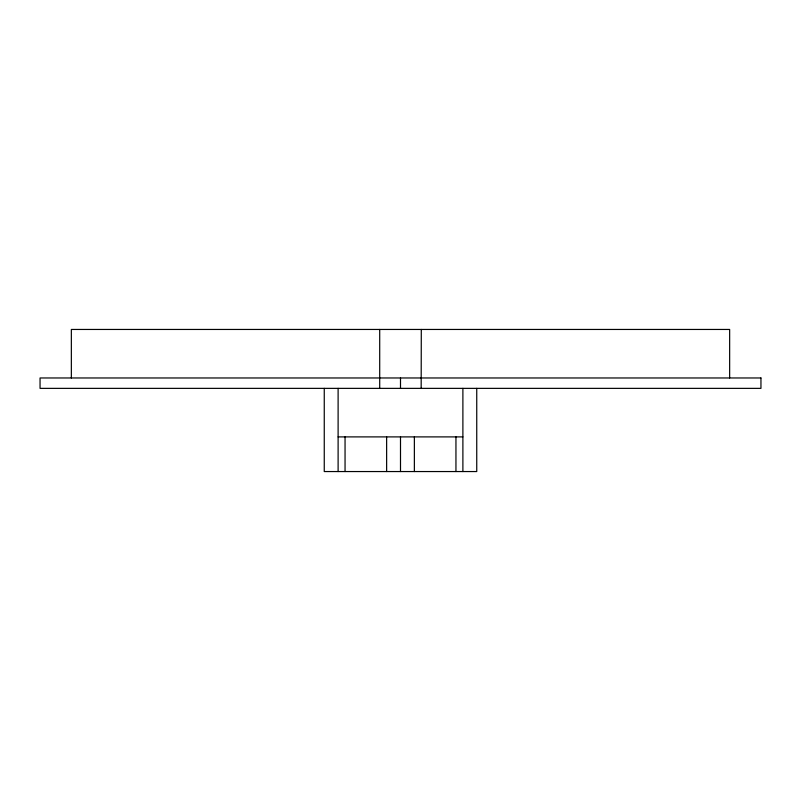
<?xml version="1.0" encoding="UTF-8"?>
<svg xmlns="http://www.w3.org/2000/svg" width="801" height="801" viewBox="0 0 801 801"><rect width="100%" height="100%" fill="white"/><g stroke="black" fill="none" stroke-linecap="round" stroke-linejoin="round"><path stroke-width="1.2" d="M338.112 436.895L462.888 436.895M729.651 377.972L729.651 329.451L71.349 329.451L71.349 377.972M476.745 388.365L476.745 471.549L324.255 471.549L324.255 388.365M462.888 388.365L462.888 471.549M455.949 436.895L455.949 471.549M421.296 329.451L421.166 388.365M414.367 436.895L414.367 471.549M400.5 377.972L400.5 388.365M400.5 436.895L400.5 471.549M386.633 436.895L386.633 471.549M379.704 329.451L379.704 388.365M345.051 436.895L345.051 471.549M338.112 388.365L338.112 471.549M760.95 377.972L40.05 377.972L40.05 388.365L760.95 388.365L760.95 377.972"/></g></svg>
